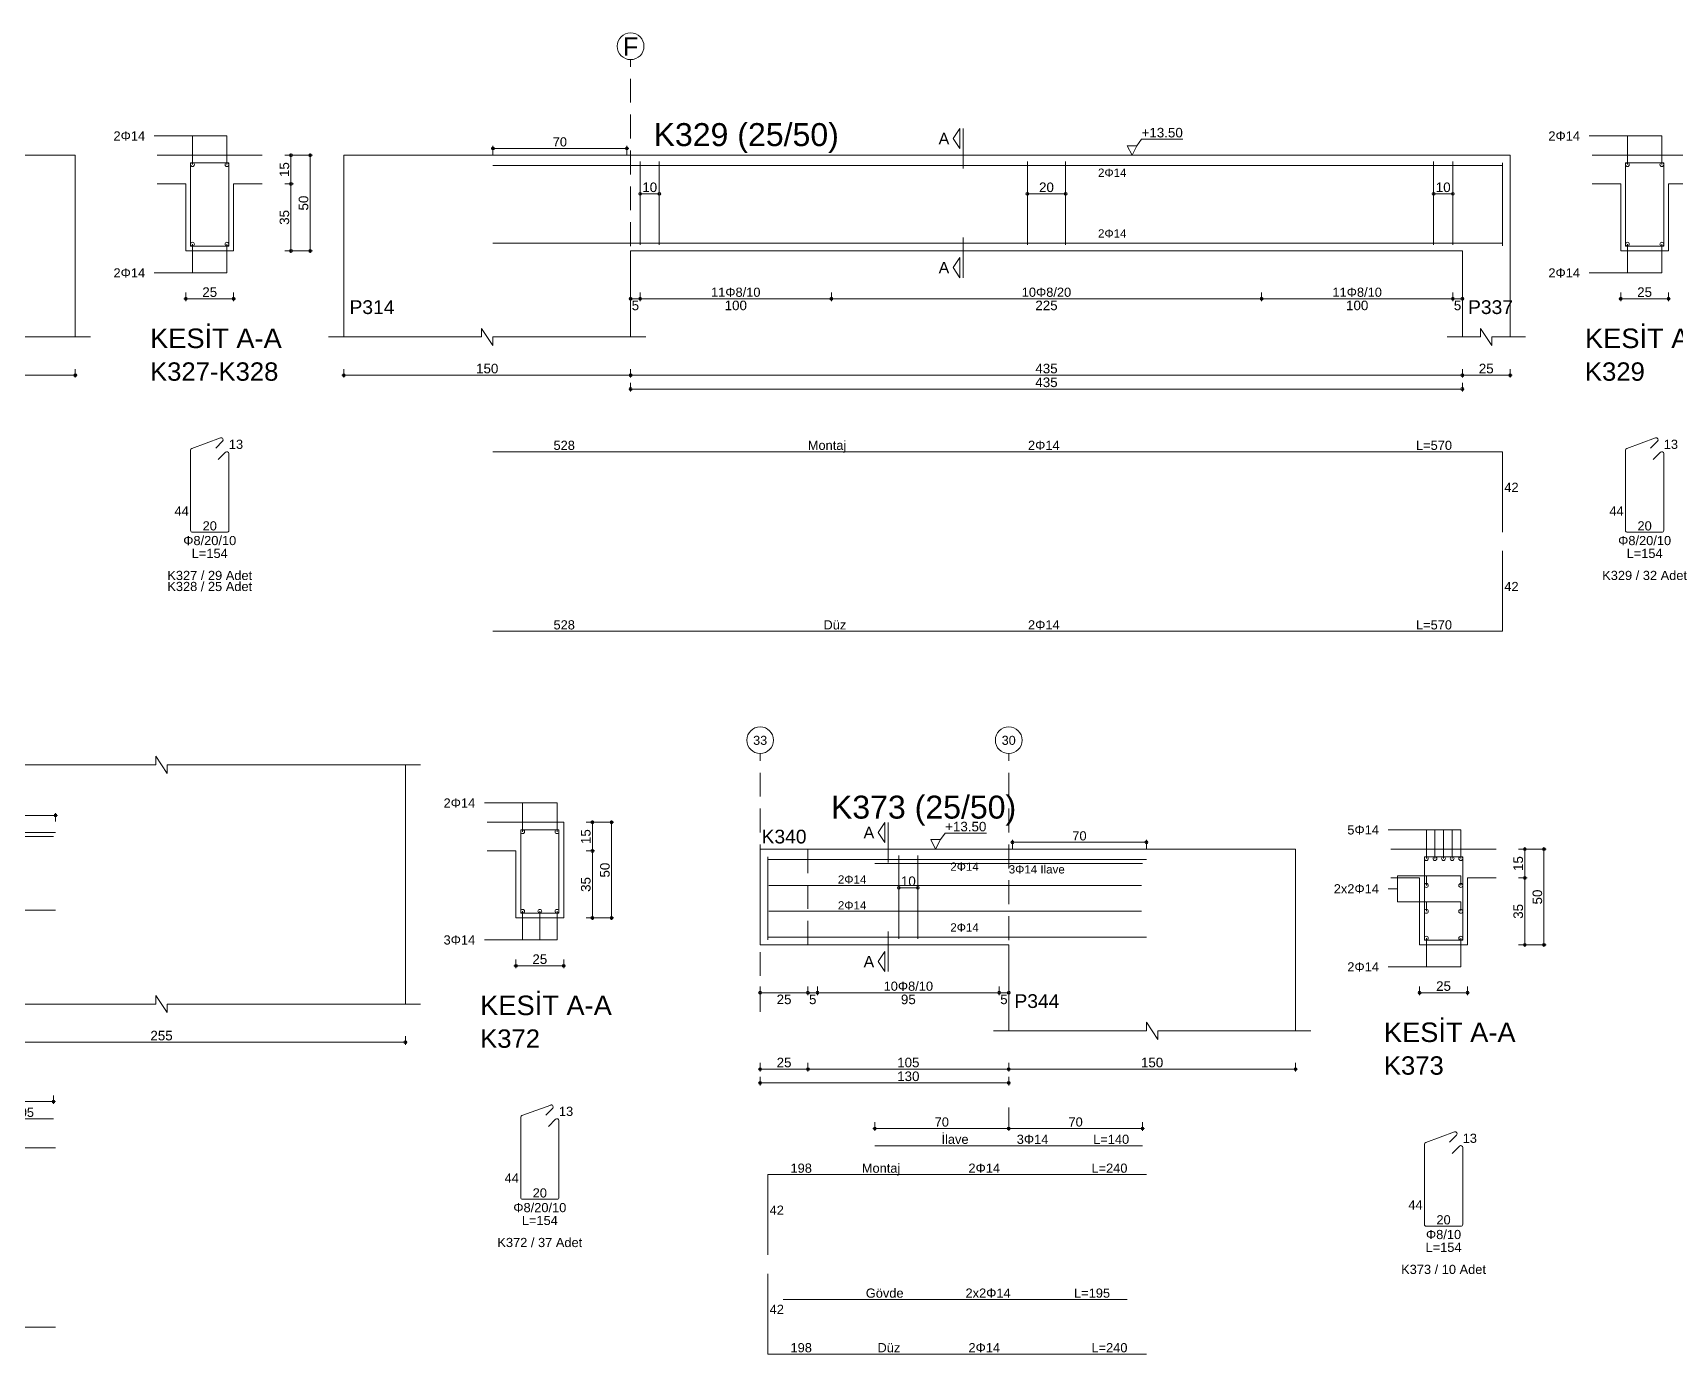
# Model space of a CAD drawing. Header units: millimetres. Extents: x 2232 to 85269, y -3593 to 5869.
# Drawn here: x 64373 to 65662, y -1413 to -377 of the extents above; entities that cross this region are included whole.
import ezdxf

# ---------------------------------------------------------------- set-up
doc = ezdxf.new("R2010")
doc.units = ezdxf.units.MM
doc.linetypes.add('DASHDOT2', pattern=[12.7, 6.35, -3.175, 0, -3.175])
doc.linetypes.add('DASHED4', pattern=[18.75, 12.5, -6.25])
doc.layers.add('aks', color=251, linetype='DASHDOT2', lineweight=35)
for name, color, linetype in [('Donatı Topl. Uzun. Yazısı', 7, 'Continuous'), ('Donatı Uz. Yazısı', 7, 'Continuous'), ('Donatı Yazısı', 7, 'Continuous'), ('Donatı Çizgisi', 7, 'Continuous'), ('Kiriş', 7, 'Continuous'), ('Standart', 7, 'Continuous'), ('Ölçülendirme', 7, 'Continuous')]:
    doc.layers.add(name, color=color, linetype=linetype)
doc.styles.add('arial_1_18', font='arial.ttf', dxfattribs={"height": 0.2})

# ---------------------------------------------------------------- blocks, each defined once
blk = doc.blocks.new('IDE263Entity7543')
at = {"layer": 'Donatı Çizgisi', "color": 5, "linetype": 'Continuous', "lineweight": 5}
for points in [[(13728.21, 2039.2), (13728.21, 2082.8)], [(13728.21, 2082.8), (13748.21, 2082.8)], [(13748.21, 2039.2), (13748.21, 2082.8)], [(13728.21, 2039.2), (13748.21, 2039.2)], [(13728.89, 1933.44), (13743.89, 1938.91)], [(13741.32, 1933.59), (13744.96, 1937.23)], [(13728.21, 1890.62), (13728.21, 1932.49)], [(13742.7, 1927.68), (13746.47, 1931.46)], [(13748.21, 1890.62), (13748.21, 1930.74)], [(13729.23, 1889.6), (13747.19, 1889.6)]]:
    blk.add_lwpolyline(points, dxfattribs=at)
for centre in [(13729.21, 2081.8), (13747.21, 2081.8), (13729.21, 2040.2), (13747.21, 2040.2)]:
    blk.add_circle(centre, 1, dxfattribs=at)
for centre, start, end in [((13729.23, 1932.49), 110, 180), ((13744.24, 1937.95), 315, 110), ((13747.19, 1930.74), 0, 135), ((13729.23, 1890.62), 180, 270), ((13747.19, 1890.62), 270, 0)]:
    blk.add_arc(centre, 1.02, start, end, dxfattribs=at)
at = {"layer": 'Kiriş', "color": 1, "linetype": 'Continuous', "lineweight": 5}
for points in [[(12667.88, 2086.7), (13667.88, 2086.7)], [(13667.88, 1991.7), (13667.88, 2086.7)], [(13710.71, 2086.7), (13765.71, 2086.7)], [(13710.71, 2071.7), (13725.71, 2071.7)], [(13725.71, 2036.7), (13725.71, 2071.7)], [(13750.71, 2071.7), (13765.71, 2071.7)], [(13750.71, 2036.7), (13750.71, 2071.7)], [(13725.71, 2036.7), (13750.71, 2036.7)], [(13595.88, 1991.7), (13675.88, 1991.7)]]:
    blk.add_lwpolyline(points, dxfattribs=at)
at = {"layer": 'Ölçülendirme', "color": 1, "linetype": 'Continuous', "lineweight": 5}
for points in [[(13709.21, 2096.8), (13747.21, 2096.8)], [(13729.21, 2081.8), (13729.21, 2096.8)], [(13747.21, 2081.8), (13747.21, 2096.8)], [(13780.71, 2035.7), (13780.71, 2087.7)], [(13790.71, 2035.7), (13790.71, 2087.7)], [(13777.46, 2086.7), (13791.96, 2086.7)], [(13777.46, 2071.7), (13781.96, 2071.7)], [(13729.21, 2025.2), (13729.21, 2040.2)], [(13747.21, 2025.2), (13747.21, 2040.2)], [(13777.46, 2036.7), (13791.96, 2036.7)], [(13709.21, 2025.2), (13747.21, 2025.2)], [(13724.71, 2011.7), (13751.71, 2011.7)], [(13725.71, 2010.45), (13725.71, 2014.95)], [(13750.71, 2010.45), (13750.71, 2014.95)], [(12666.88, 1971.7), (13668.88, 1971.7)], [(13667.88, 1970.45), (13667.88, 1974.95)]]:
    blk.add_lwpolyline(points, dxfattribs=at)
for centre in [(13780.71, 2086.7), (13790.71, 2086.7), (13780.71, 2071.7), (13780.71, 2036.7), (13790.71, 2036.7), (13725.71, 2011.7), (13750.71, 2011.7), (13667.88, 1971.7)]:
    blk.add_circle(centre, 0.75, dxfattribs=at)
at = {"layer": 'Donatı Topl. Uzun. Yazısı', "color": 1, "linetype": 'Continuous', "lineweight": 5, "style": 'arial_1_18'}
blk.add_text('L=154', height=4.8, dxfattribs=at).set_placement((13728.8, 1876.16))
at = {"layer": 'Donatı Uz. Yazısı', "color": 1, "linetype": 'Continuous', "lineweight": 5, "style": 'arial_1_18'}
for s, p in [('13', (13748.21, 1933.2)), ('44', (13719.8, 1898.32)), ('20', (13734.49, 1890.56))]:
    blk.add_text(s, height=4.8, dxfattribs=at).set_placement(p)
at = {"layer": 'Donatı Yazısı', "color": 5, "linetype": 'Continuous', "lineweight": 5, "style": 'arial_1_18'}
for s, p in [('2Φ14', (13687.88, 2094.4)), ('2Φ14', (13687.88, 2022.8)), ('Φ8/20/10', (13724.35, 1882.88)), ('K327 / 29 Adet', (13716.03, 1864.64)), ('K328 / 25 Adet', (13716.03, 1858.88))]:
    blk.add_text(s, height=4.8, dxfattribs=at).set_placement(p)
at = {"layer": 'Kiriş', "color": 1, "linetype": 'Continuous', "lineweight": 5, "style": 'arial_1_18'}
for s, height, p in [('KESİT A-A', 10.2, (13707.01, 1985.9)), ('K327-K328', 9.6, (13707.01, 1968.82))]:
    blk.add_text(s, height=height, dxfattribs=at).set_placement(p)
at = {"layer": 'Ölçülendirme', "color": 1, "linetype": 'Continuous', "lineweight": 5, "style": 'arial_1_18'}
for s, p in [('15', (13779.75, 2075.32)), ('50', (13789.75, 2057.82)), ('35', (13779.75, 2050.32))]:
    blk.add_text(s, height=5, rotation=90, dxfattribs=at).set_placement(p)
blk.add_text('25', height=5, dxfattribs=at).set_placement((13734.33, 2012.66))
blk = doc.blocks.new('IDE263Entity7544')
at = {"layer": 'aks', "color": 30, "linetype": 'DASHED4', "lineweight": 5}
blk.add_lwpolyline([(13958.33, 2001.7), (13958.33, 2136.7)], dxfattribs=at)
at = {"layer": 'aks', "color": 1, "linetype": 'Continuous', "lineweight": 5}
blk.add_circle((13958.33, 2143.7), 7, dxfattribs=at)
at = {"layer": 'Donatı Çizgisi', "color": 5, "linetype": 'Continuous', "lineweight": 5}
for points in [[(13886.33, 2081.3), (14414.33, 2081.3)], [(13963.33, 2039.9), (13963.33, 2083.5)], [(13973.33, 2039.9), (13973.33, 2083.5)], [(14165.83, 2039.9), (14165.83, 2083.5)], [(14185.83, 2039.9), (14185.83, 2083.5)], [(14378.33, 2039.9), (14378.33, 2083.5)], [(14388.33, 2039.9), (14388.33, 2083.5)], [(14414.33, 2039.3), (14414.33, 2082.7)], [(14478.67, 2039.2), (14478.67, 2082.8)], [(14478.67, 2082.8), (14498.67, 2082.8)], [(14498.67, 2039.2), (14498.67, 2082.8)], [(13886.33, 2040.7), (14414.33, 2040.7)], [(14478.67, 2039.2), (14498.67, 2039.2)], [(14479.34, 1933.44), (14494.34, 1938.91)], [(14491.77, 1933.59), (14495.41, 1937.23)], [(13886.33, 1931.7), (14414.33, 1931.7)], [(14414.33, 1889.7), (14414.33, 1931.7)], [(14478.67, 1890.62), (14478.67, 1932.49)], [(14493.15, 1927.68), (14496.93, 1931.46)], [(14498.67, 1890.62), (14498.67, 1930.74)], [(14479.69, 1889.6), (14497.65, 1889.6)], [(14414.33, 1837.85), (14414.33, 1879.85)], [(13886.33, 1837.85), (14414.33, 1837.85)]]:
    blk.add_lwpolyline(points, dxfattribs=at)
for centre in [(14479.67, 2081.8), (14497.67, 2081.8), (14479.67, 2040.2), (14497.67, 2040.2)]:
    blk.add_circle(centre, 1, dxfattribs=at)
for centre, start, end in [((14479.69, 1932.49), 110, 180), ((14494.69, 1937.95), 315, 110), ((14497.65, 1930.74), 0, 135), ((14479.69, 1890.62), 180, 270), ((14497.65, 1890.62), 270, 0)]:
    blk.add_arc(centre, 1.02, start, end, dxfattribs=at)
at = {"layer": 'Kiriş', "color": 1, "linetype": 'Continuous', "lineweight": 5}
for points in [[(13808.33, 2086.7), (14418.33, 2086.7)], [(13808.33, 1991.7), (13808.33, 2086.7)], [(14418.33, 1991.7), (14418.33, 2086.7)], [(14461.17, 2086.7), (14516.17, 2086.7)], [(14461.17, 2071.7), (14476.17, 2071.7)], [(14476.17, 2036.7), (14476.17, 2071.7)], [(14501.17, 2071.7), (14516.17, 2071.7)], [(14501.17, 2036.7), (14501.17, 2071.7)], [(13958.33, 2036.7), (14393.33, 2036.7)], [(13958.33, 1991.7), (13958.33, 2036.7)], [(14393.33, 1991.7), (14393.33, 2036.7)], [(14476.17, 2036.7), (14501.17, 2036.7)], [(13886.33, 1987.2), (13880.33, 1996.2)], [(13880.33, 1991.7), (13880.33, 1996.2)], [(14408.83, 1987.2), (14402.83, 1996.2)], [(14402.83, 1991.7), (14402.83, 1996.2)], [(13800.33, 1991.7), (13880.33, 1991.7)], [(13886.33, 1991.7), (13966.33, 1991.7)], [(13886.33, 1987.2), (13886.33, 1991.7)], [(14385.33, 1991.7), (14402.83, 1991.7)], [(14408.83, 1991.7), (14426.33, 1991.7)], [(14408.83, 1987.2), (14408.83, 1991.7)]]:
    blk.add_lwpolyline(points, dxfattribs=at)
at = {"layer": 'Ölçülendirme', "color": 1, "linetype": 'Continuous', "lineweight": 5}
for points in [[(14127.08, 2095.45), (14130.58, 2100.7)], [(14130.58, 2090.2), (14130.58, 2100.7)], [(14132.33, 2079.7), (14132.33, 2100.7)], [(14459.67, 2096.8), (14497.67, 2096.8)], [(14479.67, 2081.8), (14479.67, 2096.8)], [(14497.67, 2081.8), (14497.67, 2096.8)], [(13885.33, 2090.3), (13957.33, 2090.3)], [(13886.33, 2087.05), (13886.33, 2091.55)], [(13956.33, 2087.05), (13956.33, 2091.55)], [(14130.58, 2090.2), (14127.08, 2095.45)], [(14220.58, 2086.7), (14218.08, 2091.7)], [(14218.08, 2091.7), (14223.08, 2091.7)], [(14223.08, 2091.7), (14220.58, 2086.7)], [(14223.08, 2091.7), (14225.58, 2095.03)], [(14225.58, 2095.03), (14247.14, 2095.03)], [(14531.17, 2035.7), (14531.17, 2087.7)], [(14541.17, 2035.7), (14541.17, 2087.7)], [(14220.58, 2086.7), (14220.58, 2086.7)], [(14527.92, 2086.7), (14542.42, 2086.7)], [(14527.92, 2071.7), (14532.42, 2071.7)], [(13963.33, 2066.5), (13973.33, 2066.5)], [(14165.83, 2066.5), (14185.83, 2066.5)], [(14378.33, 2066.5), (14388.33, 2066.5)], [(14132.33, 2022.7), (14132.33, 2043.7)], [(14479.67, 2025.2), (14479.67, 2040.2)], [(14497.67, 2025.2), (14497.67, 2040.2)], [(14527.92, 2036.7), (14542.42, 2036.7)], [(14127.08, 2027.95), (14130.58, 2033.2)], [(14130.58, 2022.7), (14127.08, 2027.95)], [(14130.58, 2022.7), (14130.58, 2033.2)], [(14459.67, 2025.2), (14497.67, 2025.2)], [(13957.33, 2011.7), (14394.33, 2011.7)], [(13958.33, 2010.45), (13958.33, 2014.95)], [(13963.33, 2010.45), (13963.33, 2014.95)], [(14063.33, 2010.45), (14063.33, 2014.95)], [(14288.33, 2010.45), (14288.33, 2014.95)], [(14388.33, 2010.45), (14388.33, 2014.95)], [(14393.33, 2010.45), (14393.33, 2014.95)], [(14475.17, 2011.7), (14502.17, 2011.7)], [(14476.17, 2010.45), (14476.17, 2014.95)], [(14501.17, 2010.45), (14501.17, 2014.95)], [(13807.33, 1971.7), (14419.33, 1971.7)], [(13808.33, 1970.45), (13808.33, 1974.95)], [(13958.33, 1970.45), (13958.33, 1974.95)], [(13958.33, 1963.25), (13958.33, 1967.75)], [(14393.33, 1970.45), (14393.33, 1974.95)], [(14393.33, 1963.25), (14393.33, 1967.75)], [(14418.33, 1970.45), (14418.33, 1974.95)], [(13957.33, 1964.5), (14394.33, 1964.5)]]:
    blk.add_lwpolyline(points, dxfattribs=at)
for centre in [(13886.33, 2090.3), (13956.33, 2090.3), (14531.17, 2086.7), (14541.17, 2086.7), (14531.17, 2071.7), (13963.33, 2066.5), (13973.33, 2066.5), (14165.83, 2066.5), (14185.83, 2066.5), (14378.33, 2066.5), (14388.33, 2066.5), (14531.17, 2036.7), (14541.17, 2036.7), (13958.33, 2011.7), (13963.33, 2011.7), (13963.33, 2011.7), (14063.33, 2011.7), (14063.33, 2011.7), (14288.33, 2011.7), (14288.33, 2011.7), (14388.33, 2011.7), (14388.33, 2011.7), (14393.33, 2011.7), (14476.17, 2011.7), (14501.17, 2011.7), (13808.33, 1971.7), (13958.33, 1971.7), (13958.33, 1971.7), (14393.33, 1971.7), (14393.33, 1971.7), (14418.33, 1971.7), (13958.33, 1964.5), (14393.33, 1964.5)]:
    blk.add_circle(centre, 0.75, dxfattribs=at)
at = {"layer": 'aks', "color": 1, "linetype": 'Continuous', "lineweight": 5, "style": 'arial_1_18'}
blk.add_text('F', height=9.45, dxfattribs=at).set_placement((13954.3, 2138.82))
at = {"layer": 'Donatı Topl. Uzun. Yazısı', "color": 1, "linetype": 'Continuous', "lineweight": 5, "style": 'arial_1_18'}
for s, p in [('L=570', (14369.1, 1932.66)), ('L=154', (14479.25, 1876.16)), ('L=570', (14369.1, 1838.81))]:
    blk.add_text(s, height=4.8, dxfattribs=at).set_placement(p)
at = {"layer": 'Donatı Uz. Yazısı', "color": 1, "linetype": 'Continuous', "lineweight": 5, "style": 'arial_1_18'}
for s, p in [('528', (13918.01, 1932.66)), ('13', (14498.67, 1933.2)), ('42', (14415.29, 1910.7)), ('44', (14470.25, 1898.32)), ('20', (14484.94, 1890.56)), ('42', (14415.29, 1858.85)), ('528', (13918.01, 1838.81))]:
    blk.add_text(s, height=4.8, dxfattribs=at).set_placement(p)
at = {"layer": 'Donatı Yazısı', "color": 5, "linetype": 'Continuous', "lineweight": 5, "style": 'arial_1_18'}
for s, p in [('2Φ14', (14438.33, 2094.4)), ('2Φ14', (14438.33, 2022.8)), ('2Φ14', (14166.17, 1932.66)), ('Φ8/20/10', (14474.81, 1882.88)), ('K329 / 32 Adet', (14466.48, 1864.64)), ('2Φ14', (14166.17, 1838.81))]:
    blk.add_text(s, height=4.8, dxfattribs=at).set_placement(p)
for p in [(14202.79, 2075.42), (14202.79, 2043.66)]:
    blk.add_text('2Φ14', height=4.32, rotation=360, dxfattribs=at).set_placement(p)
at = {"layer": 'Donatı Yazısı', "color": 1, "linetype": 'Continuous', "lineweight": 5, "style": 'arial_1_18'}
for s, p in [('Montaj', (14051, 1932.66)), ('Düz', (14059.21, 1838.81))]:
    blk.add_text(s, height=4.8, dxfattribs=at).set_placement(p)
at = {"layer": 'Kiriş', "color": 1, "linetype": 'Continuous', "lineweight": 5, "style": 'arial_1_18'}
for s, height, p in [('K329 (25/50)', 12, (13970.33, 2091.5)), ('P314', 7.2, (13811.33, 2003.7)), ('P337', 7.2, (14396.33, 2003.7)), ('KESİT A-A', 10.2, (14457.47, 1985.9)), ('K329', 9.6, (14457.47, 1968.82))]:
    blk.add_text(s, height=height, dxfattribs=at).set_placement(p)
at = {"layer": 'Ölçülendirme', "color": 1, "linetype": 'Continuous', "lineweight": 5, "style": 'arial_1_18'}
for s, height, p in [('70', 4.8, (13917.6, 2091.3)), ('A', 5.95, (14119.44, 2092.48)), ('+13.50', 5, (14225.58, 2096.03)), ('A', 5.95, (14119.44, 2024.98)), ('5', 5, (13958.89, 2005.7)), ('100', 5, (14007.51, 2005.7)), ('225', 5, (14170.01, 2005.7)), ('100', 5, (14332.51, 2005.7)), ('5', 5, (14388.89, 2005.7)), ('25', 5, (14484.78, 2012.66)), ('150', 5, (13877.51, 1972.7)), ('435', 5, (14170.01, 1972.7)), ('25', 5, (14401.95, 1972.7)), ('435', 5, (14170.01, 1965.5))]:
    blk.add_text(s, height=height, dxfattribs=at).set_placement(p)
for s, rotation, p in [('15', 90, (14530.21, 2075.32)), ('10', 360, (13964.45, 2067.46)), ('20', 360, (14171.95, 2067.46)), ('10', 360, (14379.45, 2067.46)), ('50', 90, (14540.21, 2057.82)), ('35', 90, (14530.21, 2050.32))]:
    blk.add_text(s, height=5, rotation=rotation, dxfattribs=at).set_placement(p)
at = {"layer": 'Ölçülendirme', "color": 5, "linetype": 'Continuous', "lineweight": 5, "style": 'arial_1_18'}
for s, p in [('11Φ8/10', (14000.4, 2012.7)), ('10Φ8/20', (14162.9, 2012.7)), ('11Φ8/10', (14325.4, 2012.7))]:
    blk.add_text(s, height=4.8, dxfattribs=at).set_placement(p)
blk = doc.blocks.new('IDE263Entity7575')
at = {"layer": 'Donatı Çizgisi', "color": 5, "linetype": 'Continuous', "lineweight": 5}
for points in [[(14128.38, 1728.25), (14751.38, 1728.25)], [(14994.71, 1686.15), (14994.71, 1729.75)], [(14994.71, 1729.75), (15014.71, 1729.75)], [(15014.71, 1686.15), (15014.71, 1729.75)], [(14545.88, 1726.25), (14750.38, 1726.25)], [(14128.38, 1687.65), (14751.38, 1687.65)], [(14994.71, 1686.15), (15014.71, 1686.15)], [(14995.38, 1580.39), (15010.39, 1585.86)], [(15007.82, 1580.54), (15011.46, 1584.18)], [(14545.88, 1578.65), (14750.38, 1578.65)], [(14994.71, 1537.57), (14994.71, 1579.44)], [(15009.2, 1574.63), (15012.97, 1578.41)], [(15014.71, 1537.57), (15014.71, 1577.69)], [(14128.38, 1563.55), (14751.38, 1563.55)], [(14995.73, 1536.55), (15013.69, 1536.55)], [(14128.38, 1469.7), (14751.38, 1469.7)]]:
    blk.add_lwpolyline(points, dxfattribs=at)
for centre in [(14995.71, 1728.75), (15013.71, 1728.75), (14995.71, 1687.15), (15004.71, 1687.15), (15013.71, 1687.15)]:
    blk.add_circle(centre, 1, dxfattribs=at)
for centre, start, end in [((15010.74, 1584.9), 315, 110), ((14995.73, 1579.44), 110, 180), ((15013.69, 1577.69), 0, 135), ((14995.73, 1537.57), 180, 270), ((15013.69, 1537.57), 270, 0)]:
    blk.add_arc(centre, 1.02, start, end, dxfattribs=at)
at = {"layer": 'Kiriş', "color": 1, "linetype": 'Continuous', "lineweight": 5}
for points in [[(14671.38, 1763.65), (14803.88, 1763.65)], [(14803.88, 1763.65), (14803.88, 1768.15)], [(14809.88, 1759.15), (14803.88, 1768.15)], [(14809.88, 1759.15), (14809.88, 1763.65)], [(14809.88, 1763.65), (14942.38, 1763.65)], [(14934.38, 1638.65), (14934.38, 1763.65)], [(14977.21, 1733.65), (15017.21, 1733.65)], [(15017.21, 1683.65), (15017.21, 1733.65)], [(14977.21, 1718.65), (14992.21, 1718.65)], [(14992.21, 1683.65), (14992.21, 1718.65)], [(14992.21, 1683.65), (15017.21, 1683.65)], [(14809.88, 1634.15), (14803.88, 1643.15)], [(14803.88, 1638.65), (14803.88, 1643.15)], [(14671.38, 1638.65), (14803.88, 1638.65)], [(14809.88, 1638.65), (14942.38, 1638.65)], [(14809.88, 1634.15), (14809.88, 1638.65)]]:
    blk.add_lwpolyline(points, dxfattribs=at)
at = {"layer": 'Ölçülendirme', "color": 1, "linetype": 'Continuous', "lineweight": 5}
for points in [[(14975.71, 1743.75), (15013.71, 1743.75)], [(14995.71, 1728.75), (14995.71, 1743.75)], [(15013.71, 1728.75), (15013.71, 1743.75)], [(14680.38, 1737.25), (14752.38, 1737.25)], [(14751.38, 1734), (14751.38, 1738.5)], [(15028.96, 1733.65), (15043.46, 1733.65)], [(15032.21, 1682.65), (15032.21, 1734.65)], [(15042.21, 1682.65), (15042.21, 1734.65)], [(15028.96, 1718.65), (15033.46, 1718.65)], [(14995.71, 1672.15), (14995.71, 1687.15)], [(15004.71, 1672.15), (15004.71, 1687.15)], [(15013.71, 1672.15), (15013.71, 1687.15)], [(15028.96, 1683.65), (15043.46, 1683.65)], [(14975.71, 1672.15), (15013.71, 1672.15)], [(14991.21, 1658.65), (15018.21, 1658.65)], [(14992.21, 1657.4), (14992.21, 1661.9)], [(15017.21, 1657.4), (15017.21, 1661.9)], [(14123.38, 1618.65), (14935.38, 1618.65)], [(14934.38, 1617.4), (14934.38, 1621.9)], [(14750.38, 1586.4), (14750.38, 1590.9)], [(14678.38, 1587.65), (14751.38, 1587.65)]]:
    blk.add_lwpolyline(points, dxfattribs=at)
for centre in [(14751.38, 1737.25), (15032.21, 1733.65), (15042.21, 1733.65), (15032.21, 1718.65), (15032.21, 1683.65), (15042.21, 1683.65), (14992.21, 1658.65), (15017.21, 1658.65), (14934.38, 1618.65), (14750.38, 1587.65)]:
    blk.add_circle(centre, 0.75, dxfattribs=at)
at = {"layer": 'Donatı Topl. Uzun. Yazısı', "color": 1, "linetype": 'Continuous', "lineweight": 5, "style": 'arial_1_18'}
for s, p in [('L=205', (14721.32, 1579.61)), ('L=154', (14995.3, 1523.11))]:
    blk.add_text(s, height=4.8, dxfattribs=at).set_placement(p)
at = {"layer": 'Donatı Uz. Yazısı', "color": 1, "linetype": 'Continuous', "lineweight": 5, "style": 'arial_1_18'}
for s, p in [('13', (15014.71, 1580.15)), ('44', (14986.3, 1545.27)), ('20', (15000.98, 1537.51))]:
    blk.add_text(s, height=4.8, dxfattribs=at).set_placement(p)
at = {"layer": 'Donatı Yazısı', "color": 5, "linetype": 'Continuous', "lineweight": 5, "style": 'arial_1_18'}
for s, p in [('2Φ14', (14954.38, 1741.35)), ('3Φ14', (14954.38, 1669.75)), ('Φ8/20/10', (14990.85, 1529.83)), ('K372 / 37 Adet', (14982.53, 1511.59))]:
    blk.add_text(s, height=4.8, dxfattribs=at).set_placement(p)
at = {"layer": 'Kiriş', "color": 1, "linetype": 'Continuous', "lineweight": 5, "style": 'arial_1_18'}
for s, height, p in [('KESİT A-A', 10.2, (14973.51, 1632.85)), ('K372', 9.6, (14973.51, 1615.77))]:
    blk.add_text(s, height=height, dxfattribs=at).set_placement(p)
at = {"layer": 'Ölçülendirme', "color": 1, "linetype": 'Continuous', "lineweight": 5, "style": 'arial_1_18'}
for s, p in [('15', (15031.25, 1722.27)), ('50', (15041.25, 1704.77)), ('35', (15031.25, 1697.27))]:
    blk.add_text(s, height=5, rotation=90, dxfattribs=at).set_placement(p)
for s, p in [('25', (15000.83, 1659.61)), ('255', (14801.05, 1619.65))]:
    blk.add_text(s, height=5, dxfattribs=at).set_placement(p)
blk = doc.blocks.new('IDE263Entity7576')
at = {"layer": 'aks', "color": 30, "linetype": 'DASHED4', "lineweight": 5}
for points in [[(15310.22, 1648.65), (15310.22, 1783.65)], [(15440.22, 1648.65), (15440.22, 1783.65)], [(15440.22, 1587.65), (15440.22, 1598.65)]]:
    blk.add_lwpolyline(points, dxfattribs=at)
at = {"layer": 'aks', "color": 1, "linetype": 'Continuous', "lineweight": 5}
for centre in [(15310.22, 1790.65), (15440.22, 1790.65)]:
    blk.add_circle(centre, 7, dxfattribs=at)
at = {"layer": 'Donatı Çizgisi', "color": 5, "linetype": 'Continuous', "lineweight": 5}
for points in [[(15314.22, 1686.25), (15314.22, 1729.65)], [(15314.22, 1728.25), (15512.22, 1728.25)], [(15382.72, 1686.85), (15382.72, 1730.45)], [(15392.72, 1686.85), (15392.72, 1730.45)], [(15657.64, 1686.15), (15657.64, 1729.75)], [(15657.64, 1729.75), (15677.64, 1729.75)], [(15677.64, 1686.15), (15677.64, 1729.75)], [(15370.22, 1726.25), (15510.22, 1726.25)], [(15314.72, 1714.72), (15509.72, 1714.72)], [(15314.72, 1701.18), (15509.72, 1701.18)], [(15314.22, 1687.65), (15512.22, 1687.65)], [(15657.64, 1686.15), (15677.64, 1686.15)], [(15658.31, 1580.39), (15673.32, 1585.86)], [(15670.75, 1580.54), (15674.39, 1584.18)], [(15370.22, 1578.65), (15510.22, 1578.65)], [(15657.64, 1537.57), (15657.64, 1579.44)], [(15672.12, 1574.63), (15675.9, 1578.41)], [(15677.64, 1537.57), (15677.64, 1577.69)], [(15314.22, 1521.55), (15314.22, 1563.55)], [(15314.22, 1563.55), (15512.22, 1563.55)], [(15658.66, 1536.55), (15676.62, 1536.55)], [(15314.22, 1469.7), (15314.22, 1511.7)], [(15322.22, 1498.23), (15502.22, 1498.23)], [(15314.22, 1469.7), (15512.22, 1469.7)]]:
    blk.add_lwpolyline(points, dxfattribs=at)
for centre in [(15658.64, 1728.75), (15663.14, 1728.75), (15667.64, 1728.75), (15672.14, 1728.75), (15676.64, 1728.75), (15658.64, 1714.72), (15676.64, 1714.72), (15658.64, 1701.18), (15676.64, 1701.18), (15658.64, 1687.15), (15676.64, 1687.15)]:
    blk.add_circle(centre, 1, dxfattribs=at)
for centre, start, end in [((15673.66, 1584.9), 315, 110), ((15658.66, 1579.44), 110, 180), ((15676.62, 1577.69), 0, 135), ((15658.66, 1537.57), 180, 270), ((15676.62, 1537.57), 270, 0)]:
    blk.add_arc(centre, 1.02, start, end, dxfattribs=at)
at = {"layer": 'Kiriş', "color": 1, "linetype": 'DASHED4', "lineweight": 5}
for points in [[(15310.22, 1683.65), (15310.22, 1733.65)], [(15335.22, 1683.65), (15335.22, 1733.65)]]:
    blk.add_lwpolyline(points, dxfattribs=at)
at = {"layer": 'Kiriş', "color": 1, "linetype": 'Continuous', "lineweight": 5}
for points in [[(15310.22, 1733.65), (15590.22, 1733.65)], [(15310.22, 1683.65), (15310.22, 1733.65)], [(15590.22, 1638.65), (15590.22, 1733.65)], [(15640.14, 1733.65), (15695.14, 1733.65)], [(15640.14, 1718.65), (15655.14, 1718.65)], [(15655.14, 1683.65), (15655.14, 1718.65)], [(15680.14, 1718.65), (15695.14, 1718.65)], [(15680.14, 1683.65), (15680.14, 1718.65)], [(15310.22, 1683.65), (15440.22, 1683.65)], [(15440.22, 1638.65), (15440.22, 1683.65)], [(15655.14, 1683.65), (15680.14, 1683.65)], [(15518.22, 1634.15), (15512.22, 1643.15)], [(15512.22, 1638.65), (15512.22, 1643.15)], [(15432.22, 1638.65), (15512.22, 1638.65)], [(15518.22, 1638.65), (15598.22, 1638.65)], [(15518.22, 1634.15), (15518.22, 1638.65)]]:
    blk.add_lwpolyline(points, dxfattribs=at)
at = {"layer": 'Ölçülendirme', "color": 1, "linetype": 'Continuous', "lineweight": 5}
for points in [[(15371.97, 1742.4), (15375.47, 1747.65)], [(15375.47, 1737.15), (15375.47, 1747.65)], [(15377.22, 1726.65), (15377.22, 1747.65)], [(15638.64, 1743.75), (15676.64, 1743.75)], [(15658.64, 1728.75), (15658.64, 1743.75)], [(15663.14, 1728.75), (15663.14, 1743.75)], [(15667.64, 1728.75), (15667.64, 1743.75)], [(15672.14, 1728.75), (15672.14, 1743.75)], [(15676.64, 1728.75), (15676.64, 1743.75)], [(15375.47, 1737.15), (15371.97, 1742.4)], [(15401.97, 1733.65), (15399.47, 1738.65)], [(15399.47, 1738.65), (15404.47, 1738.65)], [(15404.47, 1738.65), (15401.97, 1733.65)], [(15404.47, 1738.65), (15406.97, 1741.98)], [(15406.97, 1741.98), (15428.53, 1741.98)], [(15441.22, 1737.25), (15513.22, 1737.25)], [(15442.22, 1734), (15442.22, 1738.5)], [(15512.22, 1734), (15512.22, 1738.5)], [(15401.97, 1733.65), (15401.97, 1733.65)], [(15706.89, 1733.65), (15721.39, 1733.65)], [(15710.14, 1682.65), (15710.14, 1734.65)], [(15720.14, 1682.65), (15720.14, 1734.65)], [(15643.64, 1719.72), (15676.64, 1719.72)], [(15643.64, 1706.18), (15643.64, 1719.72)], [(15658.64, 1714.72), (15658.64, 1719.72)], [(15676.64, 1714.72), (15676.64, 1719.72)], [(15706.89, 1718.65), (15711.39, 1718.65)], [(15382.72, 1713.45), (15392.72, 1713.45)], [(15638.64, 1712.95), (15643.64, 1712.95)], [(15643.64, 1706.18), (15676.64, 1706.18)], [(15658.64, 1701.18), (15658.64, 1706.18)], [(15676.64, 1701.18), (15676.64, 1706.18)], [(15377.22, 1669.65), (15377.22, 1690.65)], [(15658.64, 1672.15), (15658.64, 1687.15)], [(15676.64, 1672.15), (15676.64, 1687.15)], [(15706.89, 1683.65), (15721.39, 1683.65)], [(15371.97, 1674.9), (15375.47, 1680.15)], [(15375.47, 1669.65), (15375.47, 1680.15)], [(15375.47, 1669.65), (15371.97, 1674.9)], [(15638.64, 1672.15), (15676.64, 1672.15)], [(15309.22, 1658.65), (15441.22, 1658.65)], [(15310.22, 1657.4), (15310.22, 1661.9)], [(15335.22, 1657.4), (15335.22, 1661.9)], [(15340.22, 1657.4), (15340.22, 1661.9)], [(15435.22, 1657.4), (15435.22, 1661.9)], [(15440.22, 1657.4), (15440.22, 1661.9)], [(15654.14, 1658.65), (15681.14, 1658.65)], [(15655.14, 1657.4), (15655.14, 1661.9)], [(15680.14, 1657.4), (15680.14, 1661.9)], [(15309.22, 1618.65), (15591.22, 1618.65)], [(15310.22, 1617.4), (15310.22, 1621.9)], [(15335.22, 1617.4), (15335.22, 1621.9)], [(15440.22, 1617.4), (15440.22, 1621.9)], [(15590.22, 1617.4), (15590.22, 1621.9)], [(15309.22, 1611.45), (15441.22, 1611.45)], [(15310.22, 1610.2), (15310.22, 1614.7)], [(15440.22, 1610.2), (15440.22, 1614.7)], [(15370.22, 1586.4), (15370.22, 1590.9)], [(15440.22, 1586.4), (15440.22, 1590.9)], [(15440.22, 1586.4), (15440.22, 1590.9)], [(15510.22, 1586.4), (15510.22, 1590.9)], [(15369.22, 1587.65), (15441.22, 1587.65)], [(15439.22, 1587.65), (15511.22, 1587.65)]]:
    blk.add_lwpolyline(points, dxfattribs=at)
for centre in [(15442.22, 1737.25), (15512.22, 1737.25), (15710.14, 1733.65), (15720.14, 1733.65), (15710.14, 1718.65), (15382.72, 1713.45), (15392.72, 1713.45), (15710.14, 1683.65), (15720.14, 1683.65), (15310.22, 1658.65), (15335.22, 1658.65), (15335.22, 1658.65), (15340.22, 1658.65), (15340.22, 1658.65), (15435.22, 1658.65), (15435.22, 1658.65), (15440.22, 1658.65), (15655.14, 1658.65), (15680.14, 1658.65), (15310.22, 1618.65), (15335.22, 1618.65), (15335.22, 1618.65), (15440.22, 1618.65), (15440.22, 1618.65), (15590.22, 1618.65), (15310.22, 1611.45), (15440.22, 1611.45), (15370.22, 1587.65), (15440.22, 1587.65), (15440.22, 1587.65), (15510.22, 1587.65)]:
    blk.add_circle(centre, 0.75, dxfattribs=at)
at = {"layer": 'aks', "color": 1, "linetype": 'Continuous', "lineweight": 5, "style": 'arial_1_18'}
for s, p in [('33', (15306.55, 1788.21)), ('30', (15436.55, 1788.21))]:
    blk.add_text(s, height=4.725, dxfattribs=at).set_placement(p)
at = {"layer": 'Donatı Topl. Uzun. Yazısı', "color": 1, "linetype": 'Continuous', "lineweight": 5, "style": 'arial_1_18'}
for s, p in [('L=140', (15484.39, 1579.61)), ('L=240', (15483.49, 1564.51)), ('L=154', (15658.22, 1523.11)), ('L=195', (15474.39, 1499.19)), ('L=240', (15483.49, 1470.66))]:
    blk.add_text(s, height=4.8, dxfattribs=at).set_placement(p)
at = {"layer": 'Donatı Uz. Yazısı', "color": 1, "linetype": 'Continuous', "lineweight": 5, "style": 'arial_1_18'}
for s, p in [('13', (15677.64, 1580.15)), ('198', (15326.1, 1564.51)), ('42', (15315.18, 1542.55)), ('44', (15649.22, 1545.27)), ('20', (15663.91, 1537.51)), ('42', (15315.18, 1490.7)), ('198', (15326.1, 1470.66))]:
    blk.add_text(s, height=4.8, dxfattribs=at).set_placement(p)
at = {"layer": 'Donatı Yazısı', "color": 5, "linetype": 'Continuous', "lineweight": 5, "style": 'arial_1_18'}
for s, height, p in [('5Φ14', 4.8, (15617.31, 1741.35)), ('3Φ14 İlave', 4.32, (15440.22, 1720.97)), ('2x2Φ14', 4.8, (15610.22, 1710.55)), ('2Φ14', 4.8, (15617.31, 1669.75)), ('3Φ14', 4.8, (15444.42, 1579.61)), ('2Φ14', 4.8, (15419.16, 1564.51)), ('Φ8/10', 4.8, (15658.44, 1529.83)), ('K373 / 10 Adet', 4.8, (15645.46, 1511.59)), ('2x2Φ14', 4.8, (15417.62, 1499.19)), ('2Φ14', 4.8, (15419.16, 1470.66))]:
    blk.add_text(s, height=height, dxfattribs=at).set_placement(p)
for p in [(15409.68, 1722.37), (15350.88, 1715.68), (15350.88, 1702.14), (15409.68, 1690.61)]:
    blk.add_text('2Φ14', height=4.32, rotation=360, dxfattribs=at).set_placement(p)
at = {"layer": 'Donatı Yazısı', "color": 1, "linetype": 'Continuous', "lineweight": 5, "style": 'arial_1_18'}
for s, p in [('İlave', (15405.05, 1579.61)), ('Montaj', (15363.39, 1564.51)), ('Gövde', (15365.47, 1499.19)), ('Düz', (15371.6, 1470.66))]:
    blk.add_text(s, height=4.8, dxfattribs=at).set_placement(p)
at = {"layer": 'Kiriş', "color": 1, "linetype": 'Continuous', "lineweight": 5, "style": 'arial_1_18'}
for s, height, p in [('K373 (25/50)', 12, (15347.22, 1749.65)), ('K340', 7.2, (15310.98, 1736.65)), ('P344', 7.2, (15443.22, 1650.65)), ('KESİT A-A', 10.2, (15636.44, 1632.85)), ('K373', 9.6, (15636.44, 1615.77))]:
    blk.add_text(s, height=height, dxfattribs=at).set_placement(p)
at = {"layer": 'Ölçülendirme', "color": 1, "linetype": 'Continuous', "lineweight": 5, "style": 'arial_1_18'}
for s, height, p in [('A', 5.95, (15364.33, 1739.42)), ('+13.50', 5, (15406.97, 1742.98)), ('70', 4.8, (15473.49, 1738.25)), ('A', 5.95, (15364.33, 1671.92)), ('25', 5, (15663.75, 1659.61)), ('25', 5, (15318.84, 1652.65)), ('5', 5, (15335.78, 1652.65)), ('95', 5, (15383.84, 1652.65)), ('5', 5, (15435.78, 1652.65)), ('25', 5, (15318.84, 1619.65)), ('105', 5, (15381.89, 1619.65)), ('150', 5, (15509.39, 1619.65)), ('130', 5, (15381.89, 1612.45))]:
    blk.add_text(s, height=height, dxfattribs=at).set_placement(p)
for s, rotation, p in [('15', 90, (15709.18, 1722.27)), ('10', 360, (15383.84, 1714.41)), ('50', 90, (15719.18, 1704.77)), ('35', 90, (15709.18, 1697.27))]:
    blk.add_text(s, height=5, rotation=rotation, dxfattribs=at).set_placement(p)
at = {"layer": 'Ölçülendirme', "color": 5, "linetype": 'Continuous', "lineweight": 5, "style": 'arial_1_18'}
for s, p in [('10Φ8/10', (15374.79, 1659.65)), ('70', (15401.49, 1588.65)), ('70', (15471.49, 1588.65))]:
    blk.add_text(s, height=4.8, dxfattribs=at).set_placement(p)

msp = doc.modelspace()

# ---------------------------------------------------------------- block references
at = {"layer": 'Standart', "xscale": 1.5, "yscale": 1.5, "zscale": 1.5}
for name, p in [('IDE263Entity7543', (43904.8, -3602.8)), ('IDE263Entity7544', (43904.8, -3602.8)), ('IDE263Entity7575', (42264, -3596.3)), ('IDE263Entity7576', (41978.6, -3617.4))]:
    msp.add_blockref(name, p, dxfattribs=at)

doc.saveas('drawing.dxf')
